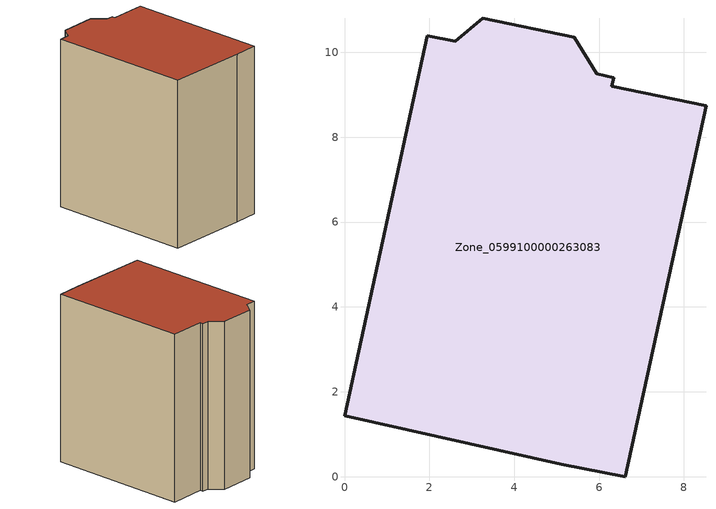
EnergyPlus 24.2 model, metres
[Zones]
Zone_0599100000263083
 floor ground (C_G): 2.61,10.26 3.26,10.8 5.41,10.36 5.94,9.5 6.35,9.4 6.3,9.2 8.52,8.74 6.62,0 5.11,0.29 0,1.43 1.95,10.39 z0
 wall outside (C_F): 5.11,0.29 6.62,0 8.52,8.74 6.3,9.2 6.35,9.4 5.94,9.5 5.41,10.36 3.26,10.8 2.61,10.26 1.95,10.39 0,1.43 5.11,0.29 z0:10.68
 roof outside (C_R): 3.26,10.8 2.61,10.26 1.95,10.39 0,1.43 5.11,0.29 6.62,0 8.52,8.74 6.3,9.2 6.35,9.4 5.94,9.5 5.41,10.36 z10.68
[BUILDING]
Pand.0599100000263083: North Axis=0; Terrain=City; Loads Convergence Tolerance Value=0.04; Temperature Convergence Tolerance Value=0.4; Solar Distribution=FullExterior; Maximum Number of Warmup Days=25; Minimum Number of Warmup Days=1
[Site:Location]
Rotterdam.The.Hague.AP_ZH_NLD Design_Conditions: Latitude=51.96; Longitude=4.45; Time Zone=1; Elevation=-4.5
[SITE:GROUNDTEMPERATURE:BUILDINGSURFACE]
18, 18, 18, 18, 18, 18, 18, 18, 18, 18, 18, 18
[MATERIAL] Thermal Absorptance=0.9; Solar Absorptance=0.7; Visible Absorptance=0.7
Name | Roughness | Thickness | Conductivity | Density | Specific Heat
G.TI.1946 | MediumSmooth | 0.15 | 1 | 540 | 1210
F.TI.1946 | Rough | 0.3 | 0.857143 | 1920 | 840
R.TI.1946 | MediumRough | 0.2 | 0.1 | 1500 | 1000
[CONSTRUCTION]
C_G: G.TI.1946
C_F: F.TI.1946
C_R: R.TI.1946
[ZONE]
Zone_0599100000263083: Type=1; Multiplier=1; Ceiling Height=Autocalculate; Volume=Autocalculate; Floor Area=autocalculate; Part of Total Floor Area=Yes
[ZONEINFILTRATION:DESIGNFLOWRATE]
Infil_Zone_0599100000263083: Zone or ZoneList or Space or SpaceList=Zone_0599100000263083; Schedule=AlwaysOn; Design Flow Rate Calculation Method=Flow/Area; Flow Rate per Floor Area=0.003; Constant Term Coefficient=1; Temperature Term Coefficient=0; Velocity Term Coefficient=0; Velocity Squared Term Coefficient=0
[HVACTEMPLATE:ZONE:IDEALLOADSAIRSYSTEM]
Zone_0599100000263083: Maximum Heating Supply Air Temperature=50; Minimum Cooling Supply Air Temperature=13; Maximum Heating Supply Air Humidity Ratio=0.0156; Minimum Cooling Supply Air Humidity Ratio=0.0077; Heating Limit=NoLimit; Cooling Limit=NoLimit; Dehumidification Control Type=ConstantSensibleHeatRatio; Cooling Sensible Heat Ratio=0.7; Dehumidification Setpoint=60; Humidification Control Type=None; Humidification Setpoint=30; Outdoor Air Method=None; Outdoor Air Flow Rate per Person=0.00944; Outdoor Air Flow Rate per Zone Floor Area=0; Outdoor Air Flow Rate per Zone=0; Demand Controlled Ventilation Type=None; Outdoor Air Economizer Type=NoEconomizer; Heat Recovery Type=None; Sensible Heat Recovery Effectiveness=0.7; Latent Heat Recovery Effectiveness=0.65
[ZONECONTROL:THERMOSTAT]
ThermostatControl_Zone_0599100000263083: Zone or ZoneList=Zone_0599100000263083; Control Type Schedule=DualSetpointControlType; Control 1=Thermostat_Zone_0599100000263083; Temperature Difference Between Cutout And Setpoint=0
[THERMOSTATSETPOINT:DUALSETPOINT]
Thermostat_Zone_0599100000263083: Heating Setpoint Temperature Schedule=HeatingSetpoint_Zone_0599100000263083; Cooling Setpoint Temperature Schedule=CoolingSetpoint_Zone_0599100000263083
[SCHEDULE:COMPACT]
HeatingSetpoint_Zone_0599100000263083: Through: 12/31, For: AllDays, Until: 24:00, 21
CoolingSetpoint_Zone_0599100000263083: Through: 12/31, For: AllDays, Until: 24:00, 24
DualSetpointControlType: Through: 12/31, For: AllDays, Until: 24:00, 4
AlwaysOn: Through: 12/31, For: AllDays, Until: 24:00, 1
